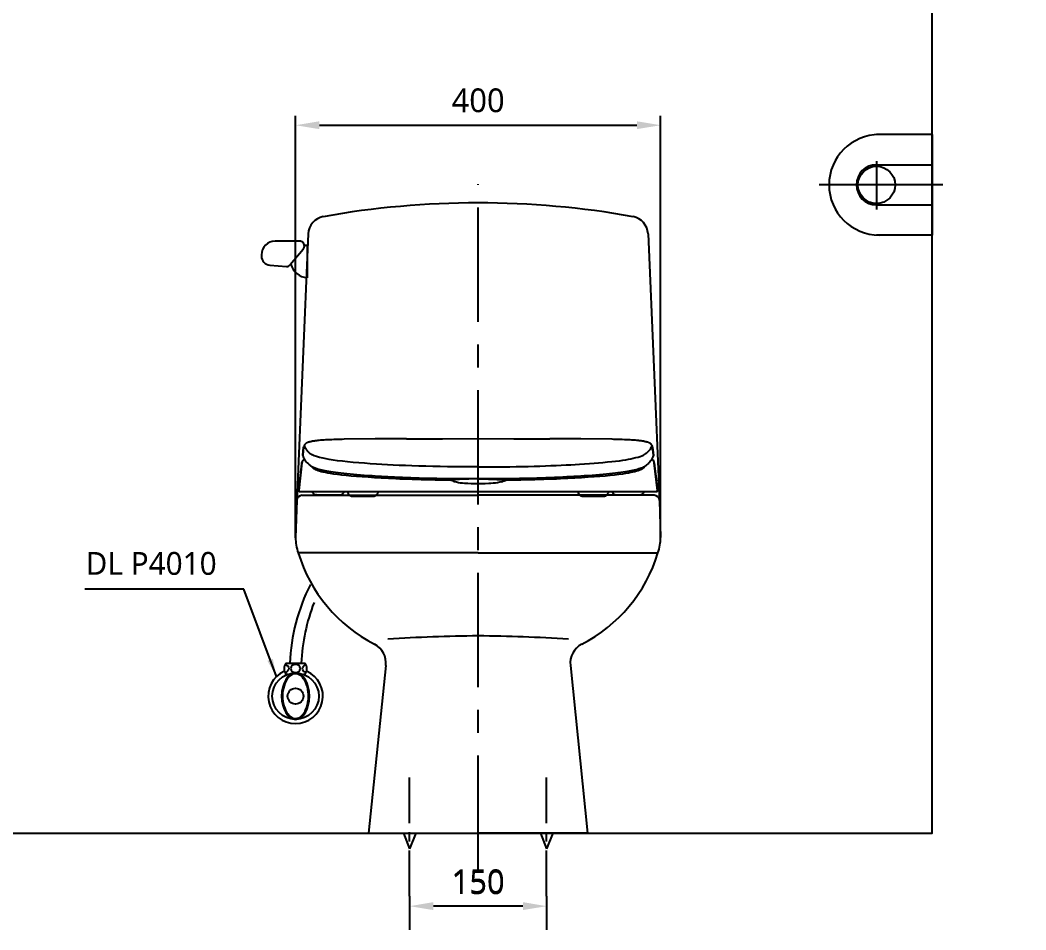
# Model space of a CAD drawing. Extents: x 4630 to 6871, y -49 to 2238.
# Drawn here: x 5732 to 6834, y 98 to 1094 of the extents above; entities that cross this region are included whole.
import ezdxf

# ---------------------------------------------------------------- set-up
doc = ezdxf.new("R2010")
doc.units = 0
doc.header["$LTSCALE"] = 20
doc.header["$MEASUREMENT"] = 0
doc.linetypes.add('CENTER', pattern=[2, 1.25, -0.25, 0.25, -0.25])
doc.layers.get('0').update_dxf_attribs({"linetype": 'CONTINUOUS'})
doc.layers.get('DEFPOINTS').update_dxf_attribs({"linetype": 'CONTINUOUS'})
for name, color, linetype in [('1', 1, 'CONTINUOUS'), ('2', 2, 'CONTINUOUS'), ('4', 4, 'CONTINUOUS'), ('6', 6, 'CONTINUOUS'), ('CENTER', 2, 'CENTER'), ('FAUCET', 4, 'CONTINUOUS')]:
    doc.layers.add(name, color=color, linetype=linetype)
doc.styles.add('GHS', font='romans', dxfattribs={"bigfont": 'ghs'})
doc.styles.get("Standard").update_dxf_attribs({"font": 'NanumGothic.ttf'})
doc.dimstyles.new('ISO-25', dxfattribs={"dimtxt": 25, "dimasz": 15, "dimexe": 1.25, "dimexo": 0.625, "dimgap": 7, "dimtad": 1, "dimtxsty": 'Standard', "dimcen": 2.5, "dimclrt": 2, "dimadec": 0, "dimazin": 0, "dimtfac": 1, "dimtmove": 0, "dimatfit": 3, "dimfxl": 0, "dimarcsym": 0})
doc.dimstyles.get("Standard").update_dxf_attribs({"dimtxt": 2.7, "dimasz": 2, "dimexe": 2, "dimexo": 1, "dimgap": 1.5, "dimtad": 1, "dimlfac": 10, "dimzin": 0, "dimdsep": 46, "dimtxsty": 'Standard', "dimcen": 0, "dimclrt": 2, "dimadec": 0, "dimazin": 0, "dimtfac": 1, "dimtofl": 0, "dimtmove": 0, "dimatfit": 3, "dimfxl": 0, "dimtolj": 1, "dimtzin": 0, "dimarcsym": 0})

# ---------------------------------------------------------------- blocks, each defined once
blk = doc.blocks.new('*D7')
at = {"layer": '1', "color": 3, "linetype": 'ByBlock', "lineweight": -2}
for p, q in [((6158.7, 134.9), (6158.7, 98)), ((6308.7, 134.9), (6308.7, 98)), ((6282.7, 124), (6184.7, 124))]:
    blk.add_line(p, q, dxfattribs=at)
at = {"layer": '1', "color": 3}
for points in [[(6184.7, 128.4), (6184.7, 119.7), (6158.7, 124)], [(6282.7, 128.4), (6282.7, 119.7), (6308.7, 124)]]:
    blk.add_solid(points, dxfattribs=at)
at = {"layer": 'DEFPOINTS', "color": 0}
for p in [(6158.7, 134.9), (6308.7, 134.9), (6158.7, 124)]:
    blk.add_point(p, dxfattribs=at)
at = {"layer": '1', "color": 2, "insert": (6233.7, 150), "char_height": 26, "attachment_point": 5}
blk.add_mtext('\\A1;150', dxfattribs=at)
blk = doc.blocks.new('*D10')
at = {"layer": '1', "color": 3, "linetype": 'ByBlock', "lineweight": -2}
for p, q in [((6033.8, 527.3), (6033.8, 989.7)), ((6433.6, 527.3), (6433.6, 989.7)), ((6059.8, 979.3), (6407.6, 979.3))]:
    blk.add_line(p, q, dxfattribs=at)
at = {"layer": '1', "color": 3}
for points in [[(6059.8, 983.6), (6059.8, 975), (6033.8, 979.3)], [(6407.6, 983.6), (6407.6, 975), (6433.6, 979.3)]]:
    blk.add_solid(points, dxfattribs=at)
at = {"layer": 'DEFPOINTS', "color": 0}
for p in [(6433.6, 979.3), (6033.8, 527.3), (6433.6, 527.3)]:
    blk.add_point(p, dxfattribs=at)
at = {"layer": '1', "color": 2, "insert": (6233.7, 1006.4), "char_height": 26, "attachment_point": 5}
blk.add_mtext('\\A1;400', dxfattribs=at)
blk = doc.blocks.new('*D12')
at = {"layer": '1', "color": 3, "linetype": 'ByBlock', "lineweight": -2}
for p, q in [((6158.7, 134.9), (6158.7, 113.6)), ((6308.7, 134.9), (6308.7, 113.6)), ((6282.7, 124), (6184.7, 124))]:
    blk.add_line(p, q, dxfattribs=at)
at = {"layer": '1', "color": 3}
for points in [[(6184.7, 128.4), (6184.7, 119.7), (6158.7, 124)], [(6282.7, 128.4), (6282.7, 119.7), (6308.7, 124)]]:
    blk.add_solid(points, dxfattribs=at)
at = {"layer": 'DEFPOINTS', "color": 0}
for p in [(6158.7, 134.9), (6308.7, 134.9), (6158.7, 124)]:
    blk.add_point(p, dxfattribs=at)
at = {"layer": '1', "color": 2, "insert": (6233.7, 151.1), "char_height": 26, "attachment_point": 5}
blk.add_mtext('\\A1;150', dxfattribs=at)
blk = doc.blocks.new('A$C20BB425E')
at = {"color": 2, "ltscale": 50}
for p, q in [((196.4, 63), (196.4, 63)), ((5.3, 53.6), (4.3, 44.7)), ((388.5, 44.7), (387.5, 53.6)), ((3.4, 36.5), (0, 6.2)), ((392.8, 6.2), (389.4, 36.5)), ((1.1, 4.9), (10.3, 4.9)), ((10.3, 4.9), (26.4, 4.9)), ((26.4, 4.9), (95.1, 4.9)), ((95.1, 4.9), (297.7, 4.9)), ((297.7, 4.9), (366.4, 4.9)), ((366.4, 4.9), (382.4, 4.9)), ((382.4, 4.9), (391.7, 4.9))]:
    blk.add_line(p, q, dxfattribs=at)
for points in [[(29.2, 61.5), (27.4, 61.4), (25.5, 61.2), (23.8, 61.1), (22.1, 60.9), (20.9, 60.8), (19.7, 60.6), (18.6, 60.5), (17.8, 60.4), (17.3, 60.3), (17, 60.3), (16.7, 60.2), (16.4, 60.2), (16, 60.1), (15.5, 60.1), (15, 60), (14.4, 59.9), (13.8, 59.7), (13, 59.6), (12.2, 59.4), (11.5, 59.2), (11, 59.1), (10.7, 59), (10.4, 58.9), (10, 58.7), (9.6, 58.6), (9.2, 58.4), (8.9, 58.2), (8.5, 58.1), (8, 57.8), (7.6, 57.5), (7.2, 57.1), (6.8, 56.8), (6.5, 56.4), (6.3, 56.2), (6.1, 55.9), (5.9, 55.5), (5.7, 55), (5.5, 54.4), (5.3, 53.8)], [(6, 55.6), (6.1, 55.2), (6.2, 54.8), (6.4, 54.4), (6.6, 54), (6.7, 53.6), (6.9, 53.3), (7.1, 53), (7.2, 52.6), (7.3, 52.5), (7.4, 52.4), (7.4, 52.2), (7.5, 52.1), (7.6, 52), (7.7, 51.9), (7.7, 51.8), (7.9, 51.5), (8, 51.3), (8.2, 51.1), (8.3, 50.8), (8.5, 50.6), (8.7, 50.3), (8.9, 50.1), (9.1, 49.8), (9.3, 49.5), (9.6, 49.2), (9.8, 49), (10.1, 48.7), (10.4, 48.4), (10.7, 48.1), (11.1, 47.8), (11.5, 47.5), (11.8, 47.2), (12.2, 46.9), (12.6, 46.6), (13.1, 46.3)], [(49.6, 62.2), (47.5, 62.1), (45, 62.1), (42.6, 62), (40.4, 62), (38.2, 61.9), (36.2, 61.8), (34.3, 61.7), (32.5, 61.7), (30.9, 61.6), (29.4, 61.5), (29.2, 61.5)], [(118, 62.8), (83.8, 62.6), (49.6, 62.2)], [(49.6, 62.2), (49.6, 62.2)], [(49.6, 62.2), (49.6, 62.2)], [(49.6, 62.2), (49.6, 62.2)], [(118, 62.8), (157.2, 62.9), (196.4, 63)], [(196.4, 63), (235.6, 62.9), (274.8, 62.8)], [(343.2, 62.2), (309, 62.6), (274.8, 62.8)], [(358.1, 61.8), (356.6, 61.8), (354.2, 61.9), (351.6, 62), (349.5, 62.1), (347.4, 62.1), (345.1, 62.1), (343.2, 62.2)], [(387.5, 53.8), (387.3, 54.6), (387, 55.3), (386.7, 55.9), (386.4, 56.3), (386.2, 56.6), (386, 56.8), (385.8, 57), (385.3, 57.4), (384.8, 57.8), (384.3, 58.1), (383.8, 58.3), (383.5, 58.5), (383, 58.6), (382.6, 58.8), (382.2, 58.9), (381.9, 59), (381.5, 59.1), (381.1, 59.2), (380.6, 59.4), (380.1, 59.5), (379.4, 59.6), (378.9, 59.8), (378.3, 59.9), (377.7, 60), (377.2, 60.1), (376.7, 60.2), (376.3, 60.2), (375.9, 60.3), (375.4, 60.4), (374.8, 60.4), (374.2, 60.5), (373.5, 60.6), (372.8, 60.7), (372, 60.8), (371.1, 60.9), (370.1, 61), (368.9, 61.1), (367.6, 61.2), (366.2, 61.3), (364.6, 61.4), (362.9, 61.5), (361, 61.6), (358.9, 61.7), (358.1, 61.8)], [(386.8, 55.6), (386.8, 55.6), (386.4, 54.4), (385.9, 53.3), (385.3, 52.2), (384.7, 51.2), (384.1, 50.3), (383.5, 49.5), (382.8, 48.8), (382.1, 48.1), (381.3, 47.4), (380.5, 46.8), (379.7, 46.3)], [(4.3, 44.6), (5.3, 53.5)], [(4.3, 44.6), (4.3, 44.4), (4.3, 44.3)], [(4.3, 44.5), (4.3, 44.5), (4.3, 44.4)], [(4.3, 44.3), (4.3, 44.2)], [(4.3, 44.2), (4.4, 44.2), (4.4, 44), (4.5, 43.8), (4.6, 43.6), (4.6, 43.4), (4.7, 43.2), (4.8, 43.1), (4.8, 42.9), (4.9, 42.8), (4.9, 42.7), (5, 42.6), (5, 42.5), (5, 42.4), (5.1, 42.3), (5.1, 42.2), (5.2, 42), (5.3, 41.9), (5.4, 41.7), (5.5, 41.5), (5.6, 41.3), (5.7, 41.1), (5.9, 40.8), (6.1, 40.5), (6.3, 40.2), (6.5, 39.9), (6.7, 39.6), (6.9, 39.3), (7.1, 39), (8.1, 37.7), (9.3, 36.5), (10.5, 35.3), (10.7, 35.1), (11, 34.9), (11.2, 34.6), (11.4, 34.5), (11.6, 34.4), (11.7, 34.2), (11.9, 34.1), (12, 34), (12.2, 33.8), (12.3, 33.7), (12.4, 33.6), (12.5, 33.6), (12.6, 33.5), (12.7, 33.4), (12.8, 33.3), (13, 33.2), (13.1, 33.1), (13.3, 33), (13.5, 32.8), (13.7, 32.7), (14, 32.5), (14.3, 32.4), (14.5, 32.2), (14.8, 32.1), (15, 32), (15.2, 31.9), (15.4, 31.8), (15.6, 31.7), (15.9, 31.6), (16.3, 31.4), (16.8, 31.2), (17.4, 31), (17.9, 30.8), (18.5, 30.6), (19.2, 30.4), (19.8, 30.2), (20.5, 30), (21.9, 29.6), (23.4, 29.2), (25.1, 28.8), (26.8, 28.4), (28.6, 28), (30.6, 27.6), (32.8, 27.2), (35.1, 26.9), (37.6, 26.5), (40.2, 26.1), (43, 25.8), (46, 25.4), (49.2, 25), (52.6, 24.7), (56.1, 24.3), (59.8, 24), (63.7, 23.7), (67.6, 23.3), (71.7, 23), (75.9, 22.7), (80.3, 22.4), (83.6, 22.2), (87, 22), (90.4, 21.8), (93.8, 21.6), (97.4, 21.4), (101.1, 21.2), (104.9, 21), (109.1, 20.8), (113.5, 20.6), (118, 20.4), (122.7, 20.3), (127.4, 20.1), (132, 20), (136.6, 19.8), (141.4, 19.7), (146.2, 19.6), (151, 19.5), (155.9, 19.4), (160.5, 19.3), (165.1, 19.3), (166.5, 19.3), (167.9, 19.2), (169.4, 19.2), (171, 19.2), (172.8, 19.2), (174.8, 19.2), (176.9, 19.2), (179.2, 19.1), (181.7, 19.1), (184.4, 19.1), (187.1, 19.1), (190.1, 19.1), (193.2, 19.1), (196.4, 19.1)], [(5.3, 53.6), (5.3, 53.8)], [(5.3, 53.5), (5.3, 53.6)], [(196.4, 32), (188, 32), (179.6, 32), (171.2, 32.1), (163, 32.2), (154.8, 32.3), (146.8, 32.5), (139, 32.7), (131.3, 32.9), (123.9, 33.1), (116.7, 33.4), (109.8, 33.6), (103.2, 33.9), (97, 34.3), (91, 34.6), (85.2, 35), (78.3, 35.4), (71.8, 35.9), (65.6, 36.4), (59.7, 36.9), (53.4, 37.5), (47.7, 38.1), (42.4, 38.7), (37.7, 39.4), (33.4, 40), (29.8, 40.7), (26.6, 41.4), (22.7, 42.3), (19.4, 43.3), (16.7, 44.2), (14.6, 45.2), (13.1, 46.3)], [(196.4, 32), (203.4, 32), (210.4, 32), (217.4, 32.1), (224.3, 32.1), (231.2, 32.2), (238, 32.3), (244.7, 32.4), (251.2, 32.6), (257.7, 32.8), (264, 32.9), (270.1, 33.1), (276.1, 33.4), (281.8, 33.6), (287.4, 33.8), (292.7, 34.1), (297.9, 34.4), (302.8, 34.7), (307.6, 35), (313.1, 35.3), (318.4, 35.7), (323.5, 36.1), (328.4, 36.5), (333.1, 36.9), (338, 37.4), (342.7, 37.9), (347, 38.3), (351.1, 38.8), (354.8, 39.3), (358.1, 39.8), (361.1, 40.4), (363.8, 40.9), (366.2, 41.4), (369, 42.1), (371.6, 42.7), (373.8, 43.4), (375.8, 44.1), (377.4, 44.8), (378.7, 45.5), (379.7, 46.3)], [(196.4, 19.1), (199.9, 19.1), (203.2, 19.1), (206.3, 19.1), (209.3, 19.1), (212, 19.1), (214.6, 19.1), (216.8, 19.2), (218.9, 19.2), (220.8, 19.2), (222.5, 19.2), (224.1, 19.2), (226.6, 19.3), (229.2, 19.3), (231.7, 19.3), (234.3, 19.4), (236.9, 19.4), (241.8, 19.5), (246.6, 19.6), (251.4, 19.7), (256.2, 19.8), (260.8, 20), (265.4, 20.1), (270.4, 20.3), (275.3, 20.4), (280.1, 20.6), (284.7, 20.8), (289.2, 21), (293.6, 21.3), (297.5, 21.5), (301.4, 21.7), (305.2, 21.9), (308.9, 22.2), (312.5, 22.4), (316.9, 22.7), (321.2, 23), (325.4, 23.4), (329.4, 23.7), (333.2, 24), (336.9, 24.4), (340.3, 24.7), (343.6, 25.1), (346.8, 25.4), (349.8, 25.8), (352.7, 26.1), (355.4, 26.5), (357.9, 26.9), (360.2, 27.3), (362.3, 27.7), (364.2, 28), (366, 28.4), (367.7, 28.8), (369.4, 29.2), (371, 29.6), (372.5, 30.1), (373.9, 30.5), (375.1, 30.9), (376.3, 31.4), (376.7, 31.5), (377.1, 31.7), (377.4, 31.8), (377.7, 32), (377.9, 32.1), (378.1, 32.2), (378.4, 32.3), (378.6, 32.4), (378.8, 32.5), (379, 32.7), (379.2, 32.8), (379.4, 32.9), (379.6, 33.1), (379.8, 33.2), (379.9, 33.3), (380.1, 33.4), (380.2, 33.5), (380.3, 33.5), (380.4, 33.6), (380.5, 33.7), (380.6, 33.8), (380.7, 33.9), (380.8, 34), (381, 34.1), (381.1, 34.3), (381.3, 34.4), (381.4, 34.5), (381.7, 34.8), (382, 35), (382.2, 35.2), (382.5, 35.5), (383.3, 36.3), (384.1, 37.1), (385, 38.1), (385.8, 39.1), (386, 39.5), (386.3, 39.8), (386.5, 40.2), (386.7, 40.5), (386.9, 40.8), (387.1, 41.1), (387.2, 41.3), (387.3, 41.5), (387.4, 41.8), (387.5, 42), (387.6, 42.2), (387.8, 42.4), (387.8, 42.5), (387.9, 42.6), (387.9, 42.7), (388, 42.9), (388, 43), (388.1, 43.2), (388.1, 43.3), (388.2, 43.5), (388.3, 43.7), (388.4, 43.9), (388.4, 44.2), (388.5, 44.2)], [(387.5, 53.6), (387.5, 53.8)], [(387.5, 53.5), (387.5, 53.6)], [(387.5, 53.5), (388.5, 44.6)], [(388.5, 44.8), (388.5, 44.7)], [(388.5, 44.5), (388.5, 44.6), (388.5, 44.8)], [(388.5, 44.7), (388.5, 44.6)], [(388.5, 44.6), (388.5, 44.4), (388.5, 44.2)], [(388.5, 44.2), (388.5, 44.3)], [(0, 6.1), (0.2, 7.7), (0.4, 9.3), (0.5, 10.9), (0.7, 12.4), (0.9, 13.9), (1, 15), (1.1, 16), (1.2, 17.3), (1.4, 18.7), (1.6, 20.3), (1.8, 21.9), (1.9, 23.4), (2.1, 25.1), (2.3, 26.8), (2.5, 28.2), (2.6, 29.7), (2.8, 31.4), (3, 33.1), (3.2, 34.7), (3.4, 36.4)], [(6.1, 40.5), (6, 40.5), (5.8, 40.3), (5.5, 40.1), (5.3, 39.9), (5, 39.7), (4.7, 39.4), (4.4, 39), (4.1, 38.5), (3.8, 38), (3.5, 37.3), (3.4, 36.6)], [(3.4, 36.4), (3.5, 37.2), (3.9, 38), (4.3, 38.8), (5, 39.5), (5.7, 40.1), (6.2, 40.4)], [(16.6, 29.9), (14.5, 31.6), (13, 33.2)], [(379.8, 33.2), (378.2, 31.6), (376.2, 29.9)], [(389.4, 36.4), (389.3, 37.2), (388.9, 38.1), (388.4, 38.8), (387.8, 39.5), (387.1, 40.1), (386.6, 40.4)], [(389.4, 36.6), (389.2, 37.3), (389, 38), (388.7, 38.7), (388.3, 39.1), (388, 39.5), (387.7, 39.8), (387.5, 40), (387.3, 40.2), (386.8, 40.4), (386.7, 40.5)], [(389.4, 36.4), (390.5, 27), (391.7, 16.2), (392.8, 6.1)], [(31.6, 25.2), (29.1, 25.7), (26.7, 26.2), (24.6, 26.7), (22.7, 27.2), (21.1, 27.8), (19.6, 28.3), (18.4, 28.8), (17.4, 29.4), (16.6, 29.9)], [(98.1, 19.3), (90.3, 19.7), (82.9, 20.1), (75.9, 20.6), (69.3, 21), (63.1, 21.5), (57.3, 22), (51.9, 22.5), (47, 23), (42.4, 23.6), (38.4, 24.1), (34.8, 24.6), (31.6, 25.2)], [(361.2, 25.2), (358, 24.6), (354.4, 24.1), (350.4, 23.6), (345.8, 23), (340.9, 22.5), (335.5, 22), (329.7, 21.5), (323.5, 21), (316.8, 20.6), (309.8, 20.1), (302.5, 19.7), (294.7, 19.3)], [(376.2, 29.9), (375.4, 29.3), (374.4, 28.8), (373.1, 28.3), (371.6, 27.7), (369.9, 27.2), (368.1, 26.7), (366, 26.2), (363.7, 25.7), (361.2, 25.2)], [(165.5, 17.3), (160.1, 17.4), (154.7, 17.5), (149.5, 17.6), (144.2, 17.7), (139.1, 17.8), (134.1, 17.9), (129.2, 18.1), (124.3, 18.2), (119.6, 18.4), (115, 18.6), (110.6, 18.7), (106.3, 18.9), (102.1, 19.1), (98.1, 19.3)], [(196.4, 18.9), (195.8, 18.9), (195.1, 18.9), (194.3, 18.9), (193.4, 18.9), (192.5, 18.9), (191.4, 18.8), (190.5, 18.8), (189.8, 18.8), (189.2, 18.8), (188.7, 18.8), (188.4, 18.8), (187.9, 18.8), (187.3, 18.8), (186.7, 18.8), (185.9, 18.7), (185, 18.7), (184.3, 18.7), (183.6, 18.7), (183, 18.7), (182.4, 18.6), (181.7, 18.6), (181, 18.6), (180.2, 18.6), (179.5, 18.5), (178.5, 18.5), (177.5, 18.4), (176.6, 18.4), (175.6, 18.3), (175.3, 18.3), (175, 18.3), (174.7, 18.2), (174.3, 18.2), (174, 18.2), (173.4, 18.1), (172.5, 18.1), (171.8, 18), (171.2, 18), (170.6, 17.9), (170.2, 17.9), (169.9, 17.8), (169.9, 17.8), (169.6, 17.8), (169.3, 17.8), (169, 17.7), (168.7, 17.7), (168.4, 17.7), (166.9, 17.5), (165.5, 17.3)], [(170.5, 15.6), (170.4, 15.7), (170.1, 15.8), (169.8, 16), (169.4, 16.3), (169.1, 16.4), (168.8, 16.5), (168.5, 16.6), (168.2, 16.8), (166.9, 17.1), (165.5, 17.3)], [(196.4, 13.6), (192.7, 13.6), (188.9, 13.6), (185.2, 13.7), (181.6, 13.9), (179.3, 14.1), (177, 14.3), (174.8, 14.7), (172.6, 15.1), (170.5, 15.6)], [(196.4, 18.9), (200.2, 18.9), (204, 18.8), (207.7, 18.7), (211.4, 18.6), (212.6, 18.6), (213.7, 18.5), (214.9, 18.4), (216.1, 18.4), (217.2, 18.3), (218.4, 18.2), (219.7, 18.1), (223.6, 17.8), (227.3, 17.3)], [(222.3, 15.6), (220, 15.1), (217.7, 14.6), (215.3, 14.3), (212.9, 14), (210.5, 13.9), (208.1, 13.7), (204.2, 13.6), (200.3, 13.6), (196.4, 13.6)], [(222.3, 15.6), (222.6, 15.8), (222.9, 16), (223.2, 16.1), (223.5, 16.3), (223.8, 16.4), (224.2, 16.6), (224.6, 16.7), (225, 16.9), (225.6, 17), (226.2, 17.2), (226.7, 17.3), (227.3, 17.3)], [(294.7, 19.3), (290.7, 19.1), (286.5, 18.9), (282.2, 18.7), (277.7, 18.6), (273.2, 18.4), (268.5, 18.2), (263.6, 18.1), (258.7, 17.9), (253.7, 17.8), (248.5, 17.7), (243.3, 17.6), (238.1, 17.5), (232.7, 17.4), (227.3, 17.3)], [(0, 5.7), (0, 5.9), (0, 6.1)], [(0.1, 6), (0, 6.1)], [(0, 5.8), (0, 5.7)], [(0, 5.7), (0.1, 5.5), (0.2, 5.3), (0.3, 5.2)], [(0.1, 5.9), (0.1, 5.5), (0.4, 5.2), (0.7, 5), (0.9, 4.9)], [(0.3, 5.2), (0.5, 5.1), (0.8, 4.9)], [(0.8, 4.9), (0.9, 4.9)], [(0.9, 4.9), (1.1, 4.9)], [(16.6, 2.3), (16.3, 2.5)], [(16.4, 2.5), (16.3, 2.5)], [(16.3, 2.5), (16.4, 2.5)], [(16.4, 2.5), (16.6, 2.3), (17.3, 1.9), (18, 1.6), (18.6, 1.5)], [(18.8, 1.5), (18.5, 1.5)], [(18.6, 1.5), (18.7, 1.5), (18.8, 1.5)], [(18.6, 1.5), (18.8, 1.5), (19, 1.5), (19.3, 1.5), (19.6, 1.5)], [(18.6, 1.5), (18.8, 1.5), (18.8, 1.5)], [(18.8, 1.5), (19, 1.5)], [(19.7, 1.5), (19.5, 1.5)], [(19.7, 1.5), (19.5, 1.5)], [(44.7, 1.5), (44.9, 1.5)], [(44.9, 1.5), (45.2, 1.5), (45.5, 1.5), (45.7, 1.5), (45.8, 1.5)], [(45.8, 1.5), (46.6, 1.7), (47.3, 2), (48, 2.4), (48.1, 2.5)], [(48, 2.4), (48.5, 2.9), (49, 3.4), (49.5, 4.2), (50, 4.9)], [(53.2, 4.9), (53.3, 4.6), (53.7, 3.6), (54.2, 2.7), (54.9, 1.8), (55.4, 1.2)], [(55.4, 1.2), (55.4, 1.2)], [(55.4, 1.2), (55.4, 1.2), (55.4, 1.2)], [(55.4, 1.2), (55.4, 1.2)], [(55.4, 1.2), (55.7, 0.9), (56.4, 0.5), (56.8, 0.3), (57.1, 0.2), (57.5, 0.1), (57.9, 0)], [(55.5, 1.1), (55.4, 1.2)], [(57.9, 0), (58.2, 0), (58.4, 0)], [(82.2, 0), (82.4, 0), (82.6, 0)], [(82.2, 0), (82.4, 0), (82.6, 0)], [(82.4, 0), (82.4, 0), (82.2, 0)], [(82.6, 0), (83, 0.1), (83.4, 0.2), (83.7, 0.3), (84.1, 0.5), (84.4, 0.7), (84.8, 0.9), (85.1, 1.2)], [(85.1, 1.2), (85, 1.1)], [(85.1, 1.2), (85.6, 1.8), (86.3, 2.7), (86.8, 3.6), (87.2, 4.6), (87.3, 4.9)], [(196.4, 0), (196.4, 0.9), (196.4, 2.2), (196.4, 3.4)], [(305.5, 4.9), (305.7, 4.3), (306.1, 3.4), (306.6, 2.5), (307.2, 1.7), (307.7, 1.2)], [(307.7, 1.2), (307.7, 1.2)], [(307.7, 1.2), (308, 0.9), (308.7, 0.5), (309.4, 0.2), (310.1, 0)], [(310.6, 0), (310.4, 0), (310.1, 0)], [(334, 0), (334.3, 0), (334.6, 0), (334.9, 0)], [(334.5, 0), (334.7, 0), (334.9, 0)], [(334.9, 0), (335.7, 0.2), (336, 0.3), (336.4, 0.4), (336.7, 0.6), (337, 0.9), (337.3, 1.1), (337.4, 1.2)], [(337.3, 1.2), (337.9, 1.8), (338.6, 2.7), (339.1, 3.6), (339.5, 4.6), (339.6, 4.9)], [(337.3, 1.1), (337.4, 1.2)], [(337.3, 1.1), (337.3, 1.2)], [(342.8, 4.9), (342.9, 4.7), (343.5, 3.9), (344.1, 3.1), (344.8, 2.4)], [(344.7, 2.5), (344.8, 2.4), (345.5, 2), (346.2, 1.7), (347, 1.5)], [(347, 1.5), (347.1, 1.5), (347.3, 1.5), (347.6, 1.5), (347.9, 1.5)], [(348.1, 1.5), (347.9, 1.5)], [(373.1, 1.5), (373.2, 1.5)], [(373.2, 1.5), (373.5, 1.5), (373.8, 1.5), (374, 1.5), (374.2, 1.5)], [(374.2, 1.5), (374.9, 1.7), (374.9, 1.7)], [(374.9, 1.7), (375.2, 1.8), (375.9, 2.1), (376.4, 2.5)], [(391.7, 4.9), (391.9, 4.9)], [(391.9, 4.9), (392.1, 5), (392.4, 5.2), (392.7, 5.5), (392.7, 5.9)], [(391.9, 4.9), (392.1, 5)], [(392.1, 5), (392.2, 5), (392.5, 5.2), (392.6, 5.4), (392.8, 5.7)], [(392.8, 6.1), (392.7, 6)], [(392.8, 6.2), (392.8, 6.3)], [(392.8, 6.1), (392.8, 6.2)], [(392.8, 5.7), (392.8, 5.9), (392.8, 6.1)]]:
    blk.add_lwpolyline(points, dxfattribs=at)
for centre, major_axis, start_param, end_param in [((1.1, 5.9), (0, 1), 1.466077, 1.570796), ((391.7, 5.9), (0, -1), 1.570796, 1.675516)]:
    blk.add_ellipse(centre, major_axis=major_axis, ratio=0.999757, start_param=start_param, end_param=end_param, dxfattribs=at)
for points in [[(14.4, 4.9), (14.9, 4.1), (15.5, 3.2), (16.3, 2.5)], [(19, 1.5), (19, 1.5), (19, 1.5), (19, 1.5)], [(19.7, 1.5), (19.9, 1.5), (20.2, 1.5), (20.5, 1.5)], [(20.5, 1.5), (22.2, 1.5), (24, 1.5), (25.9, 1.5)], [(25.9, 1.5), (28, 1.5), (32.2, 1.5), (36.4, 1.5), (38.5, 1.5)], [(38.5, 1.5), (40.4, 1.5), (42.2, 1.5), (43.9, 1.5)], [(43.9, 1.5), (44.2, 1.5), (44.5, 1.5), (44.7, 1.5)], [(348.1, 1.5), (348.3, 1.5), (348.6, 1.5), (348.9, 1.5)], [(348.9, 1.5), (350.6, 1.5), (352.4, 1.5), (354.3, 1.5)], [(354.3, 1.5), (356.4, 1.5), (360.6, 1.5), (364.8, 1.5), (366.8, 1.5)], [(366.8, 1.5), (368.8, 1.5), (370.6, 1.5), (372.3, 1.5)], [(372.3, 1.5), (372.6, 1.5), (372.9, 1.5), (373.1, 1.5)], [(378.4, 4.9), (377.9, 4.1), (377.3, 3.2), (376.4, 2.5)], [(58.4, 0), (58.4, 0), (58.5, 0), (58.6, 0)], [(58.6, 0), (58.8, 0), (59.3, 0), (59.9, 0), (60.2, 0)], [(60.2, 0), (60.5, 0), (60.8, 0), (61.2, 0)], [(61.2, 0), (63.1, 0), (65.1, 0), (67, 0)], [(67, 0), (69.1, 0), (73.1, 0), (76.5, 0), (78.1, 0)], [(78.1, 0), (79.5, 0), (80.8, 0), (81.8, 0)], [(81.8, 0), (81.9, 0), (82.1, 0), (82.2, 0)], [(82.2, 0), (82.2, 0), (82.3, 0), (82.3, 0)], [(310.5, 0), (310.5, 0), (310.6, 0), (310.6, 0)], [(310.6, 0), (310.7, 0), (310.8, 0), (311, 0)], [(311, 0), (312, 0), (313.3, 0), (314.7, 0)], [(314.7, 0), (316.3, 0), (319.7, 0), (323.7, 0), (325.8, 0)], [(325.8, 0), (327.7, 0), (329.7, 0), (331.6, 0)], [(331.6, 0), (332, 0), (332.3, 0), (332.6, 0)]]:
    blk.add_open_spline(points, degree=3, dxfattribs=at)
for points, knots in [([(19, 1.5), (19, 1.5), (19.2, 1.5), (19.5, 1.5), (19.7, 1.5)], [0.1249058, 0.1249058, 0.1249058, 0.1249058, 0.5, 1, 1, 1, 1]), ([(44.7, 1.5), (44.9, 1.5), (45.3, 1.5), (45.4, 1.5), (45.4, 1.5)], [0, 0, 0, 0, 0.25, 0.4999954, 0.4999954, 0.4999954, 0.4999954]), ([(196.4, 3.4), (196.4, 3.4), (196.4, 3.9), (196.4, 4.5), (196.4, 4.9)], [0, 0, 0, 0, 0.00250847, 0.03856434, 0.03856434, 0.03856434, 0.03856434]), ([(58.3, 0), (58.3, 0), (58.3, 0), (58.3, 0), (58.4, 0)], [0.3247063, 0.3247063, 0.3247063, 0.3247063, 0.5, 0.6790387, 0.6790387, 0.6790387, 0.6790387]), ([(332.6, 0), (332.9, 0), (333.5, 0), (333.9, 0), (334, 0)], [0, 0, 0, 0, 0.25, 0.4339289, 0.4339289, 0.4339289, 0.4339289]), ([(334, 0), (334.1, 0), (334.3, 0), (334.5, 0), (334.5, 0), (334.5, 0)], [0.4339289, 0.4339289, 0.4339289, 0.4339289, 0.5, 0.75, 0.8336014, 0.8336014, 0.8336014, 0.8336014])]:
    blk.add_open_spline(points, degree=3, knots=knots, dxfattribs=at)

msp = doc.modelspace()

# ---------------------------------------------------------------- linework, layer by layer
at = {"color": 7}
for p in [(6113.7, 204), (6353.7, 204)]:
    msp.add_line(p, (6233.7, 204), dxfattribs=at)
for p, q in [((6151.9, 204), (6158.7, 186.8)), ((6151.9, 204), (6158.7, 186.8)), ((6165.5, 204), (6158.7, 186.8)), ((6165.5, 204), (6158.7, 186.8)), ((6301.9, 204), (6308.7, 186.8)), ((6301.9, 204), (6308.7, 186.8)), ((6315.5, 204), (6308.7, 186.8)), ((6315.5, 204), (6308.7, 186.8))]:
    msp.add_line(p, q)
at = {"layer": '1'}
for p, q in [((6670.1, 940.1), (6670.1, 887.1)), ((6742.8, 914), (6607.2, 914))]:
    msp.add_line(p, q, dxfattribs=at)
at = {"layer": '1', "color": 1, "linetype": 'CENTER', "ltscale": 5}
msp.add_line((6233.7, 164), (6233.7, 914.8), dxfattribs=at)
at = {"layer": '1', "color": 0}
for p, q in [((6047.6, 860.3), (6035, 568.3)), ((6419.8, 860.3), (6432.4, 568.3)), ((6041, 574), (6233.7, 574)), ((6426.4, 574), (6233.7, 574)), ((6035, 568.2), (6033.8, 527.9)), ((6432.4, 568.2), (6433.6, 527.9)), ((6233.7, 510.8), (6036.7, 510.8)), ((6233.7, 510.8), (6430.7, 510.8)), ((6132.6, 387.6), (6113.8, 204)), ((6334.8, 387.6), (6353.6, 204)), ((6113.8, 204), (6233.7, 204)), ((6353.6, 204), (6233.7, 204))]:
    msp.add_line(p, q, dxfattribs=at)
for centre, radius, start, end in [((6233.4, -66.1), 960.3, 89.982, 100.1617), ((6234, -66.1), 960.3, 79.8383, 90.018), ((6067.6, 859.5), 20, 100.3734, 177.518), ((6399.8, 859.5), 20, 2.482, 79.6266), ((6041, 568), 6, 89.9294, 178.3765), ((6426.4, 568), 6, 1.6235, 90.0706), ((6082.3, 527.3), 48.5, 179.2714, 199.8752), ((6385, 527.3), 48.5, 340.1248, 0.7286), ((6195.9, 559), 166.3, 196.8259, 242.9208), ((6271.5, 559), 166.3, 297.0792, 343.1741), ((6260.5, -1744.8), 2165, 90.7087, 93.3309), ((6206.9, -1744.8), 2165, 86.6691, 89.2913), ((6109.7, 390.4), 23, 353.0669, 62.9208), ((6357.6, 390.4), 23, 117.0792, 186.9331)]:
    msp.add_arc(centre, radius, start, end, dxfattribs=at)
at = {"layer": '1', "color": 252, "linetype": 'Continuous'}
msp.add_open_spline([(6233.7, 204), (6233.7, 204), (6233.7, 204)], degree=2, dxfattribs=at)
at = {"layer": '4'}
for p, q in [((6731.1, 969), (6670.1, 969)), ((6731.1, 969), (6731.1, 859)), ((6670.1, 936), (6731.1, 936)), ((6670.1, 892), (6731.1, 892)), ((6731.1, 859), (6670.1, 859)), ((6023.2, 390), (6027.3, 390)), ((6027.3, 390), (6044.2, 390)), ((6023.2, 377.3), (6023.2, 378)), ((6023.2, 378), (6025.1, 378)), ((6024.4, 377.8), (6024.4, 378)), ((6042.3, 378), (6044.2, 378)), ((6042.9, 377.8), (6042.9, 378)), ((6044.2, 377.3), (6044.2, 378))]:
    msp.add_line(p, q, dxfattribs=at)
for centre, radius in [((6670.1, 914), 20.4), ((6033.7, 354), 25.5), ((6033.7, 354), 8.62)]:
    msp.add_circle(centre, radius, dxfattribs=at)
for centre, radius, start, end in [((6673.1, 914), 55, 90, 270), ((6670.1, 914), 22, 90, 270), ((6239.7, 380.4), 212.6, 153.1997, 177.4008), ((6252.4, 380.4), 212.6, 158.9845, 177.4008), ((6031.2, 384), 10, 143.1301, 216.8699), ((6036.2, 384), 10, 323.1301, 36.8699), ((6033.7, 354), 30, 113.9173, 66.0827)]:
    msp.add_arc(centre, radius, start, end, dxfattribs=at)
at = {"layer": '4', "extrusion": (0, 0, -1)}
for centre, start_param, end_param in [((6021, 384.3), 1.824119, 4.49897), ((6046.5, 384.3), 4.942097, 7.58465)]:
    msp.add_ellipse(centre, major_axis=(-5.23, 0), ratio=0.866391, start_param=start_param, end_param=end_param, dxfattribs=at)
for centre, major_axis, ratio in [((6033.7, 384.3), (-5.23, 0), 0.866391), ((6033.7, 354), (0, 25.5), 0.596529)]:
    msp.add_ellipse(centre, major_axis=major_axis, ratio=ratio, dxfattribs=at)
at = {"layer": '4'}
msp.add_open_spline([(6033.7, 378.5), (6035.8, 378.5), (6037.9, 377.7), (6041.8, 374.5), (6043.5, 372), (6046.3, 366), (6047.2, 362.4), (6048.1, 354.9), (6048, 351), (6046.7, 343.6), (6045.6, 340.2), (6042.6, 334.6), (6040.7, 332.5), (6036.7, 329.8), (6034.6, 329.3), (6030.5, 329.9), (6028.4, 331), (6024.6, 334.9), (6023, 337.6), (6020.6, 344), (6019.8, 347.7), (6019.3, 355.3), (6019.6, 359.2), (6021.2, 366.4), (6022.5, 369.6), (6025.8, 374.7), (6027.8, 376.6), (6031.1, 378.2), (6032.4, 378.5), (6033.7, 378.5)], degree=3, knots=[0, 0, 0, 0, 0.46111, 0.46111, 0.922219, 0.922219, 1.383329, 1.383329, 1.844439, 1.844439, 2.305549, 2.305549, 2.766658, 2.766658, 3.227768, 3.227768, 3.688878, 3.688878, 4.149988, 4.149988, 4.611097, 4.611097, 5.072207, 5.072207, 5.533317, 5.533317, 5.994427, 5.994427, 6.283185, 6.283185, 6.283185, 6.283185], dxfattribs=at)
at = {"layer": '6'}
msp.add_lwpolyline([(6833.7, 2099), (4833.7, 2099), (4833.7, 204), (6731.1, 204), (6731.1, 1204)], dxfattribs=at)
at = {"layer": 'CENTER', "color": 2, "linetype": 'CENTER', "ltscale": 2}
for p, q in [((6158.7, 134.9), (6158.7, 268.4)), ((6158.7, 134.9), (6158.7, 268.4)), ((6308.7, 134.9), (6308.7, 268.4)), ((6308.7, 134.9), (6308.7, 268.4))]:
    msp.add_line(p, q, dxfattribs=at)
at = {"layer": 'FAUCET'}
msp.add_line((6038.5, 852.3), (6011.3, 852.3), dxfattribs=at)
at = {"layer": 'FAUCET', "color": 4}
for p, q in [((5996.3, 837.3), (5996.3, 836)), ((6042, 843.1), (6027.7, 826.3)), ((6043.1, 847.6), (6043.1, 846.2)), ((6046.3, 847.6), (6043.1, 847.6)), ((6046.3, 847.6), (6046.3, 844.4)), ((6046.3, 844.4), (6046.3, 815.5)), ((6005.5, 826), (6023.9, 824.6)), ((6046.3, 815.5), (6046.3, 812.3))]:
    msp.add_line(p, q, dxfattribs=at)
at = {"layer": 'FAUCET'}
msp.add_arc((6011.3, 837.3), 15, 90, 180, dxfattribs=at)
at = {"layer": 'FAUCET', "color": 4}
for centre, radius, start, end in [((6038.3, 847.6), 4.78, 0, 92.6026), ((6038.3, 846.2), 4.78, 319.7636, 0), ((6006.3, 836), 10, 180, 265.6127), ((6024.1, 829.4), 4.78, 267.3974, 319.7636), ((6048.1, 832.7), 20.5, 195.872, 264.8736)]:
    msp.add_arc(centre, radius, start, end, dxfattribs=at)

# ---------------------------------------------------------------- block references
at = {"layer": '1', "color": 0}
msp.add_blockref('A$C20BB425E', (6037.3, 573.1), dxfattribs=at)

# ---------------------------------------------------------------- texts
at = {"layer": '2', "insert": (5803.8, 499.2), "char_height": 25, "attachment_point": 4, "style": 'GHS'}
msp.add_mtext('{\\fNanumGothic|b0|i0|c129|p50;DL P4010}', dxfattribs=at)

# ---------------------------------------------------------------- dimensions: what is measured, and where the dimension line sits
at = {"layer": '1'}
for base, p1, p2, override, picture, middle in [((6433.6, 979.3), (6033.8, 527.3), (6433.6, 527.3), {"dimscale": 1.3, "dimtxt": 20, "dimasz": 20, "dimexe": 8, "dimexo": 0, "dimgap": 10, "dimtoh": 1, "dimdec": 0, "dimlfac": 1, "dimrnd": 0.5, "dimzin": 8, "dimclrd": 3, "dimclre": 3, "dimtdec": 0, "dimarcsym": 1}, '*D10', (6233.7, 1006.4)), ((6158.7, 124), (6308.7, 134.9), (6158.7, 134.9), {"dimscale": 1.3, "dimtxt": 20, "dimasz": 20, "dimexe": 8, "dimexo": 0, "dimgap": 10, "dimtoh": 1, "dimdec": 0, "dimlfac": 1, "dimrnd": 0.5, "dimzin": 8, "dimclrd": 3, "dimclre": 3, "dimtdec": 0, "dimarcsym": 1}, '*D12', (6233.7, 151.1)), ((6158.7, 124), (6308.7, 134.9), (6158.7, 134.9), {"dimscale": 1.3, "dimtxt": 20, "dimasz": 20, "dimexe": 20, "dimexo": 0, "dimgap": 10, "dimtoh": 1, "dimdec": 0, "dimlfac": 1, "dimrnd": 0.5, "dimzin": 8, "dimclrd": 3, "dimclre": 3, "dimtdec": 0, "dimarcsym": 1}, '*D7', (6233.7, 150))]:
    dim = msp.add_linear_dim(base=base, p1=p1, p2=p2, dimstyle='Standard', override=override, dxfattribs=at)
    dim.commit()
    dim.dimension.update_dxf_attribs({"geometry": picture, "text_midpoint": middle})

# ---------------------------------------------------------------- leaders
at = {"color": 3}
msp.add_leader([(6012.7, 375.5), (5977.1, 471), (5802.8, 471)], dimstyle='ISO-25', override={"dimscale": 1.3, "dimgap": 5, "dimtad": 0, "dimarcsym": 1}, dxfattribs=at)

doc.saveas('drawing.dxf')
